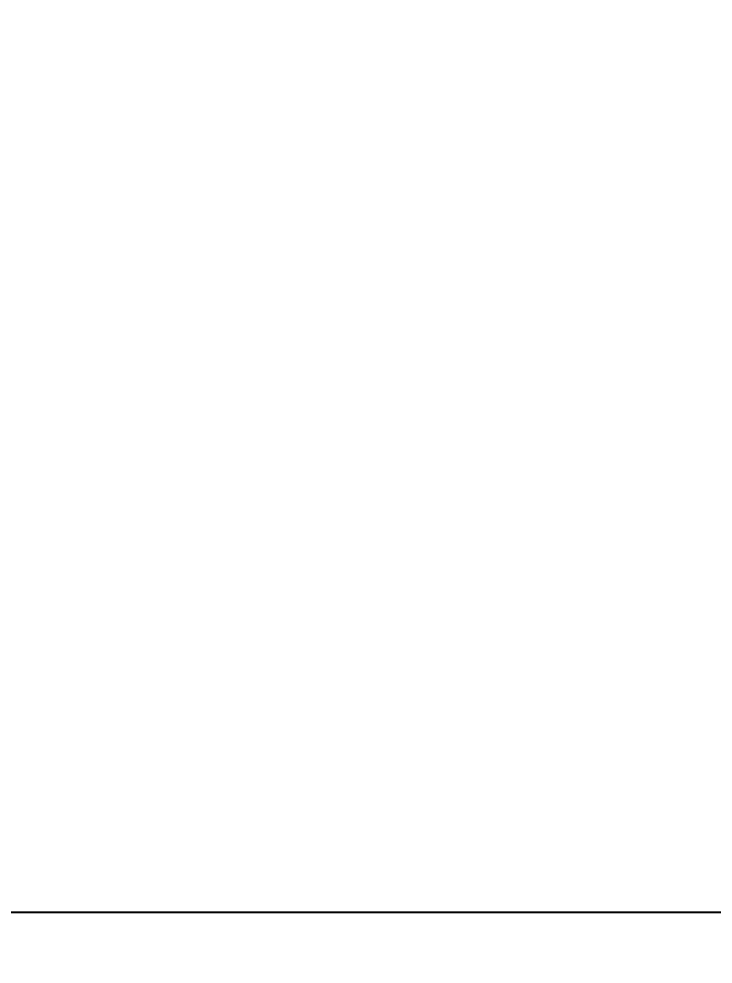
# Model space of a CAD drawing. Extents: x -178977 to 231842, y -29287 to 19916.
# Drawn here: x 16128.4 to 16298.3, y 8127.3 to 8358.6 of the extents above; entities that cross this region are included whole.
import ezdxf
from ezdxf import colors
from ezdxf.entities.mleader import LeaderData, LeaderLine
from ezdxf.math import Vec2, Vec3

# ---------------------------------------------------------------- set-up
doc = ezdxf.new("R2010")
doc.units = 0
doc.header["$LTSCALE"] = 0.25
doc.linetypes.add('DASHDOT', pattern=[25.4, 12.7, -6.35, 0, -6.35])
doc.layers.add('01-First Floor-FUR$0$FALSE CEILING', color=251, linetype='Continuous')
doc.layers.add('E-LITE-CLNG-CNDT', color=6, linetype='DASHDOT', lineweight=35)
doc.layers.add('E-POWR-TEXT', color=6, linetype='Continuous', lineweight=25)
doc.styles.add('DC_Elc_Romans', font='elc_romans.shx', dxfattribs={"width": 0.7})

# ---------------------------------------------------------------- blocks, each defined once
blk = doc.blocks.new('01-First Floor-FUR')
at = {"layer": '01-First Floor-FUR$0$FALSE CEILING', "linetype": 'Continuous'}
blk.add_line((15106, 8140), (19115.56, 8140), dxfattribs=at)

msp = doc.modelspace()

# ---------------------------------------------------------------- block references
at = {"layer": 'E-LITE-CLNG-CNDT'}
msp.add_blockref('01-First Floor-FUR', (0, 0), dxfattribs=at)

# ---------------------------------------------------------------- leaders
at = {"layer": 'E-POWR-TEXT'}
ml = msp.add_multileader_mtext('Standard', dxfattribs=at)
ml.set_content('FOR EXHAUST FAN EF-1', color=256, style='DC_Elc_Romans')
ml.set_leader_properties(color=45)
ml.build(insert=Vec2(0, 0))
ml.multileader.update_dxf_attribs({"dogleg_length": 2, "arrow_head_size": 200, "scale": 100})
ctx = ml.context
ctx.base_point, ctx.scale, ctx.char_height, ctx.arrow_head_size, ctx.landing_gap_size, ctx.plane_origin = Vec3(14454.64, 9340.81, -0.1), 100, 200, 200, 200, Vec3(11677.98, 6973.04, -0.1)
notes = []
notes.append((ctx, [(0, (1, 1, 0), (14369.94, 9340.81, -0.1), (1, 0), 84.69, [(0, [(13860.92, 8050.2, -0.1)], 0, [])])]))
ctx.mtext.insert, ctx.mtext.flow_direction = Vec3(14654.64, 9440.81, -0.1), 5
for ctx, leaders in notes:
    for number, flags, end, landing, length, lines in leaders:
        leader = LeaderData()
        leader.index, (leader.has_last_leader_line, leader.has_dogleg_vector, leader.attachment_direction) = number, flags
        leader.last_leader_point, leader.dogleg_vector, leader.dogleg_length = Vec3(end), Vec3(landing), length
        for number, points, colour, breaks in lines:
            line = LeaderLine()
            line.index, line.vertices, line.color, line.breaks = number, Vec3.list(points), colors.encode_raw_color(colour), breaks
            leader.lines.append(line)
        ctx.leaders.append(leader)

doc.saveas('drawing.dxf')
